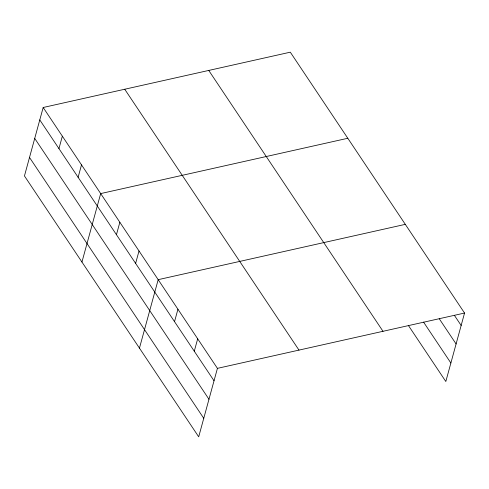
<?xml version="1.0" encoding="UTF-8"?>
<svg xmlns="http://www.w3.org/2000/svg" width="489" height="489" viewBox="0 0 489 489"><rect width="100%" height="100%" fill="white"/><g stroke="black" fill="none" stroke-linecap="round" stroke-linejoin="round"><path stroke-width="0.73" d="M43.179 107.494L24.45 175.954L198.699 436.818L217.428 368.358L43.179 107.494L290.301 52.182L464.55 313.046L445.821 381.506L408.425 325.521M58.949 148.607L62.347 136.193M78.118 177.299L81.51 164.885M81.95 262.037L100.679 193.583L347.801 138.271M116.449 234.689L119.848 222.275M135.618 263.388L139.017 250.973M139.457 348.125L158.185 279.665L405.308 224.353M174.536 321.646L177.929 309.231M194.286 351.212L197.678 338.798M217.428 368.358L464.55 313.046M454.428 315.399L461.151 325.466M439.287 318.797L456.096 343.956M423.572 322.123L450.882 363.009M208.748 70.434L382.997 331.297M124.726 89.242L298.981 350.106M39.78 119.909L214.029 380.778M34.719 138.405L208.974 399.269M29.511 157.458L203.76 418.321"/></g></svg>
